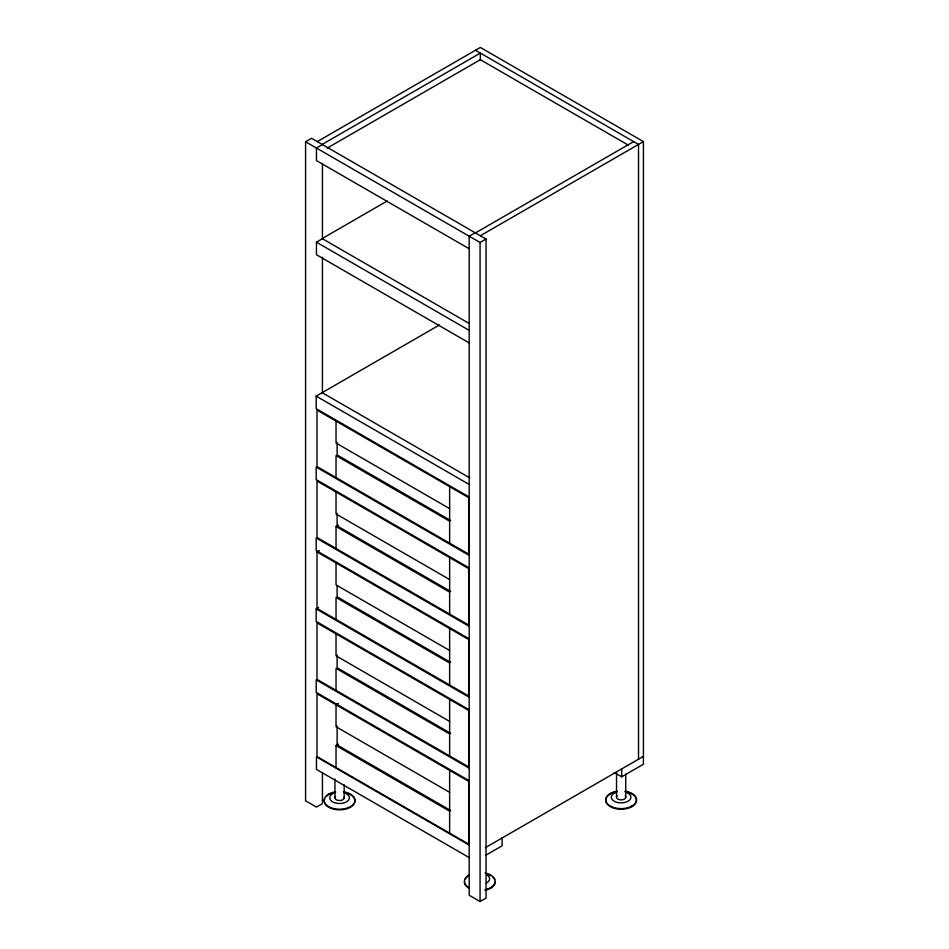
<?xml version="1.0" encoding="UTF-8"?>
<svg xmlns="http://www.w3.org/2000/svg" width="949" height="949" viewBox="0 0 949 949"><rect width="100%" height="100%" fill="white"/><g stroke="black" fill="none" stroke-linecap="round" stroke-linejoin="round"><path stroke-width="1.42" d="M486.315 883.139L486.754 882.819A9.834 5.682 0 0 0 486.754 874.776M322.435 772.533L322.435 803.637L316.456 807.089L305.578 800.814L305.578 141.757L311.569 138.305L486.054 239.041L486.054 898.098L480.075 901.55L469.197 895.275L469.197 236.218L475.176 232.766M317.274 141.603L480.348 47.45L643.422 141.603L643.422 764.253L621.678 776.804L614.264 772.522M322.162 144.426L480.348 53.097L480.348 60.511M322.435 144.58L316.456 148.032L316.456 160.583L469.197 248.768M327.263 148.068L480.348 59.692L628.523 145.244M387.216 201.01L322.162 238.579L469.067 323.384M469.197 342.921L316.456 254.735L316.456 242.185L322.435 238.733M475.449 232.92L633.635 141.603M480.348 235.743L643.422 141.603M305.578 141.757L480.075 242.493L486.054 239.041M468.925 496.861L316.183 408.675L316.183 396.124L439.517 324.914M336.029 548.486L336.029 526.517L338.413 525.141M317.002 551.938L468.652 639.496L468.652 695.985L317.002 608.428L317.002 551.938L319.386 550.562M468.925 709.638L316.183 621.453L316.183 608.902L318.579 607.514M338.413 703.399L336.029 704.775L336.029 726.744L449.636 792.332M336.029 767.539L336.029 745.57L338.413 744.194M485.449 847.611L643.422 756.4M485.461 855.44L502.092 845.844L502.092 838.003M475.449 50.273L638.523 144.426L638.523 759.224M316.456 242.185L469.197 330.371M322.162 392.672L469.779 477.893M316.183 396.124L468.925 484.31M449.636 508.628L336.029 443.041L336.029 421.071M450.716 520.55L337.109 454.962L337.109 442.412M449.636 521.179L336.029 455.591L336.029 477.561M468.925 555.236L316.183 467.05L316.183 479.601L468.925 567.787M449.636 579.554L336.029 513.967L336.029 491.997M450.716 591.476L337.109 525.888L337.109 513.338M336.029 526.517L449.636 592.105M468.925 626.162L316.183 537.976L316.183 550.527L468.925 638.713M449.636 650.48L336.029 584.892L336.029 562.923M450.716 662.402L337.109 596.814L337.109 585.663M449.636 663.031L336.029 597.443L336.029 619.412M316.183 608.902L468.925 697.088M449.636 721.406L336.029 655.818L336.029 633.849M450.716 733.34L337.109 667.74L337.109 655.19M449.636 733.957L336.029 668.369L336.029 690.338M468.925 768.014L316.183 679.828L316.183 692.379L468.925 780.564M450.716 810.541L337.109 744.953L337.109 726.115M336.029 745.57L449.636 811.17M469.197 845.061L316.456 756.875L316.456 769.425L469.197 857.611M631.998 806.009L631.998 806.614M625.735 774.123L625.735 797.267M621.678 768.951L621.678 776.804M616.518 772.545L616.518 797.136M490.669 887.612L490.669 888.217M480.075 242.493L480.075 901.55M449.636 486.659L449.636 543.148M449.636 557.585L449.636 614.074M449.636 628.511L449.636 685M449.636 699.437L449.636 755.926M449.636 770.363L449.636 833.139M344.167 784.87L344.167 797.895M334.95 778.963L334.95 797.765M328.686 794.088L328.686 794.693A15.374 8.873 0 0 1 331.865 793.281M322.435 163.833L322.435 239.362M322.435 257.143L322.435 393.396M625.177 795.926A4.615 2.657 0 0 1 624.312 799.129A4.615 2.657 0 0 1 618.724 799.473L617.787 799.034A4.615 2.657 0 0 1 617.194 795.82M625.106 791.158A15.374 8.873 0 0 1 633.718 804.823A15.374 8.873 0 0 1 608.534 804.823A15.374 8.873 0 0 1 617.147 791.158M625.106 791.763A15.374 8.873 0 0 1 633.718 805.428A15.374 8.873 0 0 1 608.534 805.428A15.374 8.873 0 0 1 617.147 791.763M626.043 792.285A9.834 5.682 0 0 1 628.665 800.849A9.834 5.682 0 0 1 613.588 800.849A9.834 5.682 0 0 1 616.209 792.285M344.036 797.207A4.615 2.657 0 0 1 342.281 799.983A4.615 2.657 0 0 1 337.156 800.102L336.219 799.663A4.615 2.657 0 0 1 335.614 796.448M343.538 791.786A15.374 8.873 0 0 1 352.15 805.452A15.374 8.873 0 0 1 326.966 805.452A15.374 8.873 0 0 1 335.578 791.786M352.874 796.531A15.374 8.873 0 0 1 341.569 809.77A15.374 8.873 0 0 1 324.712 798.667M326.242 796.531A15.374 8.873 0 0 1 327.785 795.262M333.052 792.925A15.374 8.873 0 0 1 335.578 792.391M343.538 792.391A15.374 8.873 0 0 1 346.053 792.925M347.239 793.281A15.374 8.873 0 0 1 352.15 795.879M344.475 792.913A9.834 5.682 0 0 1 347.097 801.478A9.834 5.682 0 0 1 332.02 801.478A9.834 5.682 0 0 1 334.641 792.913M485.058 872.985A15.374 8.873 0 0 1 495.176 881.324A15.374 8.873 0 0 1 485.058 889.676M468.925 887.612A15.374 8.873 0 0 1 468.925 875.049M495.176 881.941A15.374 8.873 0 0 1 485.058 890.281M468.925 888.217A15.374 8.873 0 0 1 464.429 881.941M464.951 879.64A15.374 8.873 0 0 1 468.925 875.654M487.489 874.243A15.374 8.873 0 0 1 490.669 875.654M493.112 877.493A15.374 8.873 0 0 1 494.654 879.64M468.652 497.644L317.002 410.087L317.002 466.576L468.652 554.133L468.652 497.644M468.652 568.57L317.002 481.013L317.002 537.502L468.652 625.059L468.652 568.57M468.652 710.421L317.002 622.864L317.002 679.354L468.652 766.911L468.652 710.421M468.652 781.347L317.002 693.79L317.002 756.555L468.652 844.124L468.652 781.347"/></g></svg>
